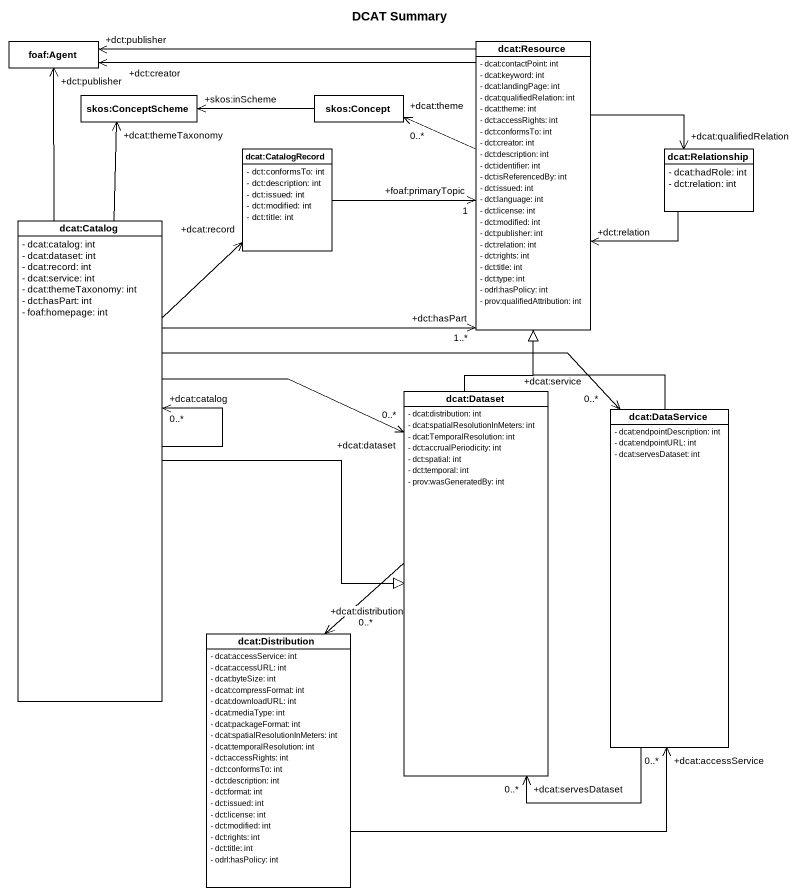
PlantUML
@startuml
title DCAT Summary
hide circle
hide empty members
skinparam classAttributeIconSize 0
class "foaf:Agent" as foaf_Agent
class "dcat:Resource" as dcat_Resource {
  - dcat:contactPoint: int
  - dcat:keyword: int
  - dcat:landingPage: int
  - dcat:qualifiedRelation: int
  - dcat:theme: int
  - dct:accessRights: int
  - dct:conformsTo: int
  - dct:creator: int
  - dct:description: int
  - dct:identifier: int
  - dct:isReferencedBy: int
  - dct:issued: int
  - dct:language: int
  - dct:license: int
  - dct:modified: int
  - dct:publisher: int
  - dct:relation: int
  - dct:rights: int
  - dct:title: int
  - dct:type: int
  - odrl:hasPolicy: int
  - prov:qualifiedAttribution: int
}
class "skos:ConceptScheme" as skos_ConceptScheme
class "skos:Concept" as skos_Concept
class "dcat:CatalogRecord" as dcat_CatalogRecord {
  - dct:conformsTo: int
  - dct:description: int
  - dct:issued: int
  - dct:modified: int
  - dct:title: int
}
class "dcat:Relationship" as dcat_Relationship {
  - dcat:hadRole: int
  - dct:relation: int
}
class "dcat:Catalog" as dcat_Catalog {
  - dcat:catalog: int
  - dcat:dataset: int
  - dcat:record: int
  - dcat:service: int
  - dcat:themeTaxonomy: int
  - dct:hasPart: int
  - foaf:homepage: int
}
class "dcat:Dataset" as dcat_Dataset {
  - dcat:distribution: int
  - dcat:spatialResolutionInMeters: int
  - dcat:TemporalResolution: int
  - dct:accrualPeriodicity: int
  - dct:spatial: int
  - dct:temporal: int
  - prov:wasGeneratedBy: int
}
class "dcat:DataService" as dcat_DataService {
  - dcat:endpointDescription: int
  - dcat:endpointURL: int
  - dcat:servesDataset: int
}
class "dcat:Distribution" as dcat_Distribution {
  - dcat:accessService: int
  - dcat:accessURL: int
  - dcat:byteSize: int
  - dcat:compressFormat: int
  - dcat:downloadURL: int
  - dcat:mediaType: int
  - dcat:packageFormat: int
  - dcat:spatialResolutionInMeters: int
  - dcat:temporalResolution: int
  - dct:accessRights: int
  - dct:conformsTo: int
  - dct:description: int
  - dct:format: int
  - dct:issued: int
  - dct:license: int
  - dct:modified: int
  - dct:rights: int
  - dct:title: int
  - odrl:hasPolicy: int
}
dcat_Resource -left-> "+dct:publisher" foaf_Agent
dcat_Resource -left-> "+dct:creator" foaf_Agent
dcat_Resource -left-> "+dcat:theme\n0..*" skos_Concept
dcat_Resource -right-> "+dcat:qualifiedRelation" dcat_Relationship
skos_Concept -left-> "+skos:inScheme" skos_ConceptScheme
dcat_CatalogRecord -right-> "+foaf:primaryTopic\n1" dcat_Resource
dcat_Relationship -left-> "+dct:relation" dcat_Resource
dcat_Catalog -up-> "+dct:publisher" foaf_Agent
dcat_Catalog -up-> "+dct:hasPart\n1..*" dcat_Resource
dcat_Catalog -up-> "+dcat:themeTaxonomy" skos_ConceptScheme
dcat_Catalog -up-> "+dcat:record" dcat_CatalogRecord
dcat_Catalog --> "+dcat:catalog\n0..*" dcat_Catalog
dcat_Catalog -right-|> dcat_Dataset
dcat_Catalog -right-> "+dcat:dataset\n0..*" dcat_Dataset
dcat_Catalog -right-> "+dcat:service\n0..*" dcat_DataService
dcat_Dataset -up-|> dcat_Resource
dcat_Dataset --> "+dcat:distribution\n0..*" dcat_Distribution
dcat_DataService -up-|> dcat_Resource
dcat_DataService -left-> "+dcat:servesDataset\n0..*" dcat_Dataset
dcat_Distribution -right-> "+dcat:accessService\n0..*" dcat_DataService
@enduml
